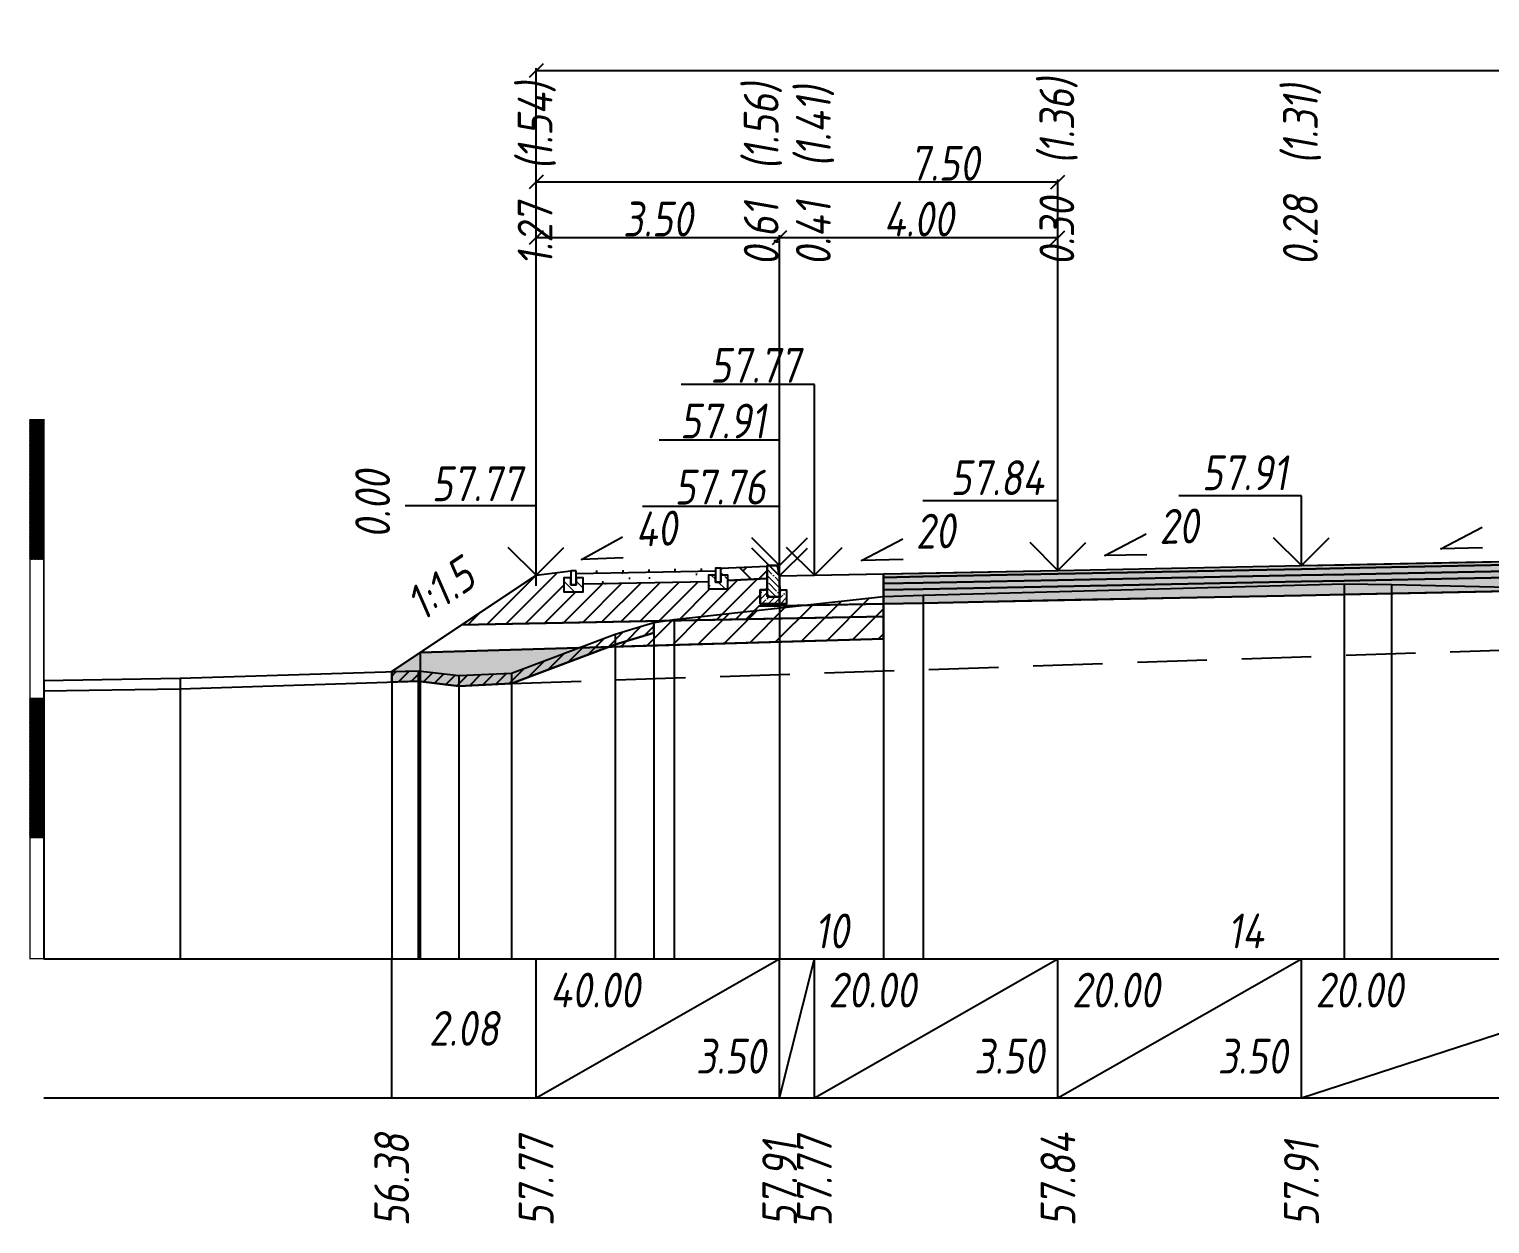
# Model space of a CAD drawing. Extents: x -717 to 1451, y -133302 to 233.
# Drawn here: x 78.9 to 183.9, y -74580 to -74494.2 of the extents above; entities that cross this region are included whole.
import ezdxf
from ezdxf.enums import TextEntityAlignment as Align

# ---------------------------------------------------------------- set-up
doc = ezdxf.new("R2010")
doc.units = 0
doc.linetypes.add('штриховая', pattern=[0.75, 0.5, -0.25])
for name, color, linetype in [('Интерполированный поперечник', 2, 'Continuous'), ('КОД_399', 252, 'Continuous'), ('Код_514', 1, 'Continuous'), ('Контур_0', 7, 'Continuous'), ('Контур_2660', 7, 'Continuous'), ('Контур_2665', 7, 'Continuous'), ('Контур_400', 7, 'Continuous'), ('Контур_508', 7, 'Continuous'), ('Контур_512', 7, 'Continuous'), ('Контур_513', 7, 'Continuous'), ('Красный поперечник', 1, 'Continuous'), ('Линейка абсолютных высот', 7, 'Continuous'), ('Объём_2501', 7, 'Continuous'), ('Объём_2650', 7, 'Continuous'), ('Объём_2660', 7, 'Continuous'), ('Объём_2661', 7, 'Continuous'), ('Объём_2665', 7, 'Continuous'), ('Объём_2666', 7, 'Continuous'), ('Объём_2667', 7, 'Continuous'), ('Объём_2668', 7, 'Continuous'), ('Объём_2669', 7, 'Continuous'), ('Объём_2675', 7, 'Continuous'), ('Объём_2753', 7, 'Continuous'), ('Откосы', 7, 'Continuous'), ('Отметки покрытия', 7, 'Continuous'), ('Рабочие отметки', 7, 'Continuous'), ('Рабочие отметки доп.', 7, 'Continuous'), ('Слои выравнивания', 7, 'Continuous'), ('Таблица', 7, 'Continuous'), ('Уклоны проезжей части', 7, 'Continuous'), ('Черный поперечник', 3, 'Continuous')]:
    doc.layers.add(name, color=color, linetype=linetype)
for name, color, linetype, true_color in [('Контур_2540', 2, 'Continuous', 0xffff00), ('Контур_2562', 3, 'Continuous', 0x00ff00), ('Контур_2570', 7, 'Continuous', 0x80ff00), ('Контур_2725', 7, 'Continuous', 0x323232), ('Контур_2736', 4, 'Continuous', 0x00ffff), ('Контур_2737', 4, 'Continuous', 0x00ffff), ('Контур_2738', 4, 'Continuous', 0x00ffff), ('Контур_2739', 4, 'Continuous', 0x00ffff), ('Контур_2741', 4, 'Continuous', 0x00ffff), ('Контур_2742', 4, 'Continuous', 0x00ffff), ('Контур_2743', 4, 'Continuous', 0x00ffff), ('Контур_2744', 7, 'Continuous', 0xa4ffff), ('Контур_2745', 7, 'Continuous', 0xa4ffff), ('Контур_2747', 4, 'Continuous', 0x00ffff), ('Контур_2748', 4, 'Continuous', 0x00ffff), ('Контур_2749', 4, 'Continuous', 0x00ffff), ('Контур_2750', 4, 'Continuous', 0x00ffff), ('Контур_2751', 4, 'Continuous', 0x00ffff), ('Контур_2752', 4, 'Continuous', 0x00ffff), ('Контур_2760', 7, 'Continuous', 0x323232), ('Контур_2761', 7, 'Continuous', 0x323232), ('Контур_2762', 7, 'Continuous', 0x323232), ('Контур_2763', 7, 'Continuous', 0x323232), ('Контур_402', 7, 'Continuous', 0xff6464), ('Контур_703', 4, 'Continuous', 0x00ffff), ('Контур_705', 4, 'Continuous', 0x00ffff), ('Контур_707', 4, 'Continuous', 0x00ffff), ('Контур_720', 131, 'Continuous', 0xaaffff), ('Объём_2500', 7, 'Continuous', 0xc0c0c0), ('Объём_2520', 7, 'Continuous', 0x80ffff), ('Объём_2540', 2, 'Continuous', 0xffff00), ('Объём_2562', 3, 'Continuous', 0x00ff00), ('Объём_2563', 7, 'Continuous', 0xff8000), ('Объём_2570', 7, 'Continuous', 0x80ff00), ('Объём_2600', 7, 'Continuous', 0x808000), ('Объём_2746', 2, 'Continuous', 0xffff00)]:
    doc.layers.add(name, color=color, linetype=linetype, true_color=true_color)
doc.styles.get("Standard").update_dxf_attribs({"font": 'txt', "height": 2.5})
doc.styles.add('М', font='romand.shx', dxfattribs={"width": 0.8, "oblique": 10, "height": 2.5})
doc.dimstyles.get("Standard").update_dxf_attribs({"dimtxt": 0.18, "dimasz": 0.18, "dimexe": 0.18, "dimexo": 0.0625, "dimgap": 0.09, "dimtad": 0, "dimtih": 1, "dimtoh": 1, "dimdec": 4, "dimzin": 0, "dimdsep": 46, "dimtxsty": 'Standard', "dimcen": 0.09, "dimadec": 0, "dimazin": 0, "dimtfac": 1, "dimtdec": 4, "dimtofl": 0, "dimtmove": 0, "dimatfit": 3, "dimfxl": 1, "dimtolj": 1, "dimtzin": 0, "dimarcsym": 0})
pattern_1 = [(45.00000125, (0, 0), (-0.026516505928, 0.026516504769), []), (135.00000034, (0, 0), (-0.02651650519, -0.026516505506), [])]

# ---------------------------------------------------------------- blocks, each defined once
blk = doc.blocks.new('_Oblique')
at = {"color": 0, "linetype": 'ByBlock', "lineweight": -2}
blk.add_line((-0.5, -0.5), (0.5, 0.5), dxfattribs=at)
blk = doc.blocks.new('*D3507')
at = {"color": 0, "lineweight": -2, "transparency": 16777216}
for p, q in [((115.38, -74533.45), (115.38, -74509.01)), ((132.88, -74533.5), (132.88, -74509.01)), ((115.38, -74509.19), (132.88, -74509.19))]:
    blk.add_line(p, q, dxfattribs=at)
at = {"layer": 'Defpoints', "color": 0, "transparency": 16777216}
for p in [(132.88, -74509.19), (115.38, -74533.51), (132.88, -74533.56)]:
    blk.add_point(p, dxfattribs=at)
at = {"color": 0, "lineweight": -2, "transparency": 16777216, "rotation": 180}
blk.add_blockref('_Oblique', (115.38, -74509.19), dxfattribs=at)
at = {"color": 0, "lineweight": -2, "transparency": 16777216}
blk.add_blockref('_Oblique', (132.88, -74509.19), dxfattribs=at)
at = {"color": 0, "transparency": 16777216, "insert": (124.13, -74507.85), "char_height": 2.5, "width": 9.5833, "attachment_point": 5, "style": 'М'}
blk.add_mtext('\\A1;3.50', dxfattribs=at)
blk = doc.blocks.new('*D3509')
at = {"color": 0, "lineweight": -2, "transparency": 16777216}
for p, q in [((132.88, -74533.5), (132.88, -74509.01)), ((152.88, -74533.1), (152.88, -74509.01)), ((132.88, -74509.19), (152.88, -74509.19))]:
    blk.add_line(p, q, dxfattribs=at)
at = {"layer": 'Defpoints', "color": 0, "transparency": 16777216}
for p in [(152.88, -74509.19), (152.88, -74533.16), (132.88, -74533.56)]:
    blk.add_point(p, dxfattribs=at)
at = {"color": 0, "lineweight": -2, "transparency": 16777216, "rotation": 180}
blk.add_blockref('_Oblique', (132.88, -74509.19), dxfattribs=at)
at = {"color": 0, "lineweight": -2, "transparency": 16777216}
blk.add_blockref('_Oblique', (152.88, -74509.19), dxfattribs=at)
at = {"color": 0, "transparency": 16777216, "insert": (142.88, -74507.85), "char_height": 2.5, "width": 9.1667, "attachment_point": 5, "style": 'М'}
blk.add_mtext('\\A1;4.00', dxfattribs=at)
blk = doc.blocks.new('*D3512')
at = {"color": 0, "lineweight": -2, "transparency": 16777216}
for p, q in [((115.38, -74534.2), (115.38, -74505.01)), ((115.38, -74505.19), (152.88, -74505.19)), ((152.88, -74533.1), (152.88, -74505.01))]:
    blk.add_line(p, q, dxfattribs=at)
at = {"layer": 'Defpoints', "color": 0, "transparency": 16777216}
for p in [(152.88, -74505.19), (152.88, -74533.16), (115.38, -74534.26)]:
    blk.add_point(p, dxfattribs=at)
at = {"color": 0, "lineweight": -2, "transparency": 16777216, "rotation": 180}
blk.add_blockref('_Oblique', (115.38, -74505.19), dxfattribs=at)
at = {"color": 0, "lineweight": -2, "transparency": 16777216}
blk.add_blockref('_Oblique', (152.88, -74505.19), dxfattribs=at)
at = {"color": 0, "transparency": 16777216, "insert": (144.74, -74503.85), "char_height": 2.5, "width": 9.5833, "attachment_point": 5, "style": 'М'}
blk.add_mtext('\\A1;7.50', dxfattribs=at)
blk = doc.blocks.new('*D3513')
at = {"color": 0, "lineweight": -2, "transparency": 16777216}
for p, q in [((115.38, -74534.2), (115.38, -74497.01)), ((115.38, -74497.19), (272.88, -74497.19)), ((272.88, -74533.92), (272.88, -74497.01))]:
    blk.add_line(p, q, dxfattribs=at)
at = {"layer": 'Defpoints', "color": 0, "transparency": 16777216}
for p in [(272.88, -74497.19), (115.38, -74534.26), (272.88, -74533.98)]:
    blk.add_point(p, dxfattribs=at)
at = {"color": 0, "lineweight": -2, "transparency": 16777216, "rotation": 180}
blk.add_blockref('_Oblique', (115.38, -74497.19), dxfattribs=at)
at = {"color": 0, "lineweight": -2, "transparency": 16777216}
blk.add_blockref('_Oblique', (272.88, -74497.19), dxfattribs=at)
at = {"color": 0, "transparency": 16777216, "insert": (194.13, -74495.85), "char_height": 2.5, "width": 11.25, "attachment_point": 5, "style": 'М'}
blk.add_mtext('\\A1;31.50', dxfattribs=at)
blk = doc.blocks.new('БР100.30.18')
at = {"linetype": 'Continuous', "lineweight": 13}
h = blk.add_hatch(dxfattribs=at)
h.set_pattern_fill('ANSI35', scale=5)
h.set_pattern_definition([(45, (-1504.996, -4799.2297), (-0.88388348, 0.88388348), []), (45, (-1504.1121, -4799.2297), (-0.88388348, 0.88388348), [1.5625, -0.3125, 0, -0.3125])])
h.paths.add_polyline_path([(0.3, 3.47), (1.8, 3.47), (1.8, -1.03), (0, -1.03), (0, 1.97)])
h = blk.add_hatch(dxfattribs=at)
h.set_pattern_fill('ANSI35', scale=5, angle=90)
h.set_pattern_definition([(135, (-1504.996, -4800.7297), (-0.88388348, -0.88388348), []), (135, (-1504.996, -4799.8458), (-0.88388348, -0.88388348), [1.5625, -0.3125, 0, -0.3125])])
h.paths.add_polyline_path([(-1, -0.03), (0, -0.03), (0, -1.03), (1.8, -1.03), (1.8, -0.03), (2.8, -0.03), (2.8, -2.03), (-1, -2.03)])
at = {"color": 7, "lineweight": 30}
blk.add_lwpolyline([(1.8, -1.03), (0, -1.03), (0, 1.97), (0.3, 3.47), (1.8, 3.47)], close=True, dxfattribs=at)
at = {"linetype": 'Continuous'}
blk.add_lwpolyline([(0, -0.03), (-1, -0.03), (-1, -2.03), (2.8, -2.03), (2.8, -0.03), (1.8, -0.03)], dxfattribs=at)

msp = doc.modelspace()

# ---------------------------------------------------------------- hatches: boundary and pattern name
at = {"linetype": 'Continuous'}
h = msp.add_hatch(dxfattribs=at)
h.set_pattern_fill('ANSI31', color=256, scale=15, angle=45, style=0)
h.set_pattern_definition([(90, (-1757.1222, -79486.563), (-1.875, 3e-16), [])])
h.paths.add_polyline_path([(118.265, -74533.138), (128.261, -74532.932), (128.261, -74533.132), (118.265, -74533.33)])
h = msp.add_hatch(dxfattribs=at)
h.set_pattern_fill('AR-HBONE', color=253, scale=0.3)
h.set_pattern_definition([(45, (-144.686, -80338.7815), (0, 1.69705627), [3.6, -1.2]), (135, (-143.8375, -80337.933), (1e-16, 1.69705627), [3.6, -1.2])])
h.paths.add_polyline_path([(128.261, -74532.932), (128.261, -74533.932), (128.261, -74533.932)])
h.paths.add_polyline_path([(131.981, -74532.783), (128.661, -74532.932), (128.661, -74533.432), (129.161, -74533.432), (129.161, -74533.811), (131.982, -74533.684)])
at = {"linetype": 'Continuous', "lineweight": 13}
h = msp.add_hatch(dxfattribs=at)
h.set_pattern_fill('ANSI35', scale=5, angle=90)
h.set_pattern_definition([(135, (-1702.6812, -8805.51), (-0.883883476, -0.883883476), []), (135, (-1702.6812, -8804.6262), (-0.883883476, -0.883883476), [1.5625, -0.3125, 0, -0.3125])])
h.paths.add_polyline_path([(118.765, -74533.638), (118.266, -74533.638), (118.265, -74534.138), (117.865, -74534.138), (117.865, -74533.638), (117.365, -74533.638), (117.365, -74534.638), (118.765, -74534.638)])
h = msp.add_hatch(dxfattribs=at)
h.set_pattern_fill('ANSI35', scale=5, angle=90)
h.set_pattern_definition([(135, (-1713.0768, -8805.304), (-0.883883476, -0.883883476), []), (135, (-1713.0768, -8804.4201), (-0.883883476, -0.883883476), [1.5625, -0.3125, 0, -0.3125])])
h.paths.add_polyline_path([(129.161, -74533.432), (128.661, -74533.432), (128.661, -74533.932), (128.261, -74533.932), (128.261, -74533.432), (127.761, -74533.432), (127.761, -74534.432), (129.161, -74534.432)])
at = {"layer": 'КОД_399'}
h = msp.add_hatch(dxfattribs=at)
h.set_pattern_fill('AR-CONC', scale=0.7, angle=45, style=0)
h.set_pattern_definition([(95, (-1757.204, -79486.652), (3.860864, 3.2396496), [0.525, -5.775]), (40, (-1757.204, -79486.652), (-4.409945, 3.036377), [0.42, -4.62]), (145.45144, (-1756.8824, -79486.382), (-0.549081, 6.2760265), [0.4461813, -4.907995]), (91.1842, (-1758.194, -79485.662), (6.101854, 4.4632964), [0.7875, -8.6625]), (141.63564, (-1757.686, -79485.29), (-0.1953, 9.447982), [0.669272, -7.361996]), (36.18416, (-1758.194, -79485.662), (-0.1953, 9.447982), [0.63, -6.93]), (66, (-1757.4517, -79485.4148), (4.947401, 0.9616773), [0.525, -5.775]), (11, (-1757.4517, -79485.415), (-2.38496, 4.793659), [0.42, -4.62]), (116.45144, (-1757.0394, -79485.3346), (2.562441, 5.7553363), [0.4461813, -4.907995]), (82.5, (-1757.2042, -79486.6522), (-1.5875523, 1.7079287), [0, -4.564, 0, -4.69, 0, -4.6375]), (52.5, (-1757.2042, -79486.6522), (-0.6501106, 3.2543661), [0, -2.674, 0, -4.459, 0, -1.7675]), (12.5, (-1758.308, -79487.756), (2.7539272, 2.5306453), [0, -1.75, 0, -5.46, 0, -7.245]), (2.5, (-1758.803, -79488.251), (2.3911299, 3.3821186), [0, -2.275, 0, -3.626, 0, -5.145])])
h.paths.add_polyline_path([(118.765, -74533.638), (118.265, -74533.638), (118.265, -74533.33), (128.261, -74533.132), (128.261, -74533.432), (127.761, -74533.432), (127.761, -74533.892), (118.765, -74534.07)])
at = {"layer": 'Линейка абсолютных высот'}
h = msp.add_hatch(dxfattribs=at)
h.set_pattern_fill('ANSI37', scale=0.3, style=0)
h.set_pattern_definition(pattern_1)
h.paths.add_polyline_path([(80, -74532.279), (80, -74522.279), (79, -74522.279), (79, -74532.279)])
h = msp.add_hatch(dxfattribs=at)
h.set_pattern_fill('ANSI37', scale=0.3, style=0)
h.set_pattern_definition(pattern_1)
h.paths.add_polyline_path([(80, -74552.279), (80, -74542.279), (79, -74542.279), (79, -74552.279)])
at = {"layer": 'Объём_2563'}
h = msp.add_hatch(dxfattribs=at)
h.set_pattern_fill('ANSI31', color=256, scale=0.3)
h.paths.add_polyline_path([(130.464, -74536.596), (110.047, -74537.004), (115.382, -74533.447), (117.865, -74533.138), (117.865, -74533.638), (117.365, -74533.638), (117.365, -74534.638), (118.765, -74534.638), (118.765, -74534.071), (127.761, -74533.892), (127.761, -74534.432), (129.161, -74534.432), (129.161, -74533.811), (131.982, -74533.684), (131.983, -74534.498), (131.483, -74534.498), (131.484, -74535.498), (132.882, -74535.497), (132.882, -74535.647), (131.382, -74535.677)])
h.paths.add_polyline_path([(257.8, -74536.316), (256.882, -74535.397), (255.382, -74535.367), (255.382, -74535.217), (256.78, -74535.218), (256.781, -74534.218), (256.281, -74534.218), (256.282, -74533.404), (259.103, -74533.531), (259.103, -74534.152), (260.503, -74534.152), (260.503, -74533.612), (269.499, -74533.791), (269.499, -74534.358), (270.899, -74534.358), (270.899, -74533.358), (270.399, -74533.358), (270.399, -74532.858), (272.882, -74533.167), (278.217, -74536.724)])
at = {"layer": 'Объём_2570'}
h = msp.add_hatch(dxfattribs=at)
h.set_pattern_fill('ANSI31', color=256, scale=0.2)
h.paths.add_polyline_path([(123.837, -74537.593), (121.059, -74538.428), (113.62, -74541.22), (109.814, -74541.404), (106.897, -74541.058), (105, -74541.119), (105, -74540.369), (106.897, -74540.308), (109.814, -74540.654), (113.62, -74540.47), (121.059, -74537.678), (123.837, -74536.843)])
h.paths.add_polyline_path([(283.051, -74535.295), (267.435, -74535.809), (244.972, -74535.437), (244.964, -74535.424), (244.946, -74535.439), (243.683, -74535.404), (243.147, -74535.257), (237.686, -74533.185), (224.03, -74537.596), (223.528, -74537.508), (216.927, -74536.464), (216.927, -74535.714), (223.528, -74536.758), (224.03, -74536.846), (237.686, -74532.435), (243.147, -74534.507), (243.683, -74534.654), (244.946, -74534.689), (244.964, -74534.674), (244.972, -74534.687), (267.435, -74535.059), (283.051, -74534.545)])
at = {"layer": 'Объём_2600'}
h = msp.add_hatch(dxfattribs=at)
h.set_pattern_fill('ANSI31', color=6, scale=0.4)
h.paths.add_polyline_path([(125.31, -74536.633), (140.356, -74534.961), (140.356, -74538.006), (120.607, -74538.598), (121.059, -74538.428), (123.837, -74537.593), (123.837, -74536.843)])
h.paths.add_polyline_path([(216.927, -74536.464), (218.425, -74536.701), (201.132, -74536.182), (201.132, -74534.649), (207.195, -74534.782), (216.927, -74535.714)])
h.paths.add_polyline_path([(243.147, -74535.257), (243.683, -74535.404), (244.946, -74535.439), (244.964, -74535.424), (244.972, -74535.437), (267.435, -74535.809), (281.867, -74535.335), (280.999, -74535.914), (280.999, -74538.578), (226.087, -74536.931), (237.686, -74533.185)])
h = msp.add_hatch(dxfattribs=at)
h.set_pattern_fill('HONEY', color=5, scale=0.3)
h.paths.add_polyline_path([(113.62, -74541.22), (109.814, -74541.404), (106.897, -74541.058), (105, -74541.119), (105, -74540.369), (107.046, -74539.005), (120.607, -74538.598)])
h.paths.add_polyline_path([(223.528, -74537.508), (218.425, -74536.701), (226.087, -74536.931), (224.03, -74537.596)])
at = {"layer": 'Слои выравнивания'}
for color, points in [(2, [(140.356, -74533.348), (143.2, -74533.291), (152.882, -74533.097), (170.382, -74532.747), (173.459, -74532.686), (176.859, -74532.618), (192.384, -74532.307), (192.384, -74532.557), (176.859, -74532.868), (173.459, -74532.936), (170.382, -74532.997), (152.882, -74533.347), (143.2, -74533.541), (140.356, -74533.598)]), (3, [(140.356, -74533.598), (143.2, -74533.541), (152.882, -74533.347), (170.382, -74532.997), (173.459, -74532.936), (176.859, -74532.868), (192.384, -74532.557), (192.384, -74533.007), (176.859, -74533.318), (173.459, -74533.386), (170.382, -74533.447), (152.882, -74533.797), (143.2, -74533.991), (140.356, -74534.048)]), (4, [(140.356, -74534.048), (143.2, -74533.991), (152.882, -74533.797), (170.382, -74533.447), (173.459, -74533.386), (176.859, -74533.318), (192.384, -74533.007), (192.384, -74533.457), (176.859, -74533.768), (173.459, -74533.836), (170.382, -74533.897), (152.882, -74534.247), (143.2, -74534.441), (140.356, -74534.498)]), (5, [(140.356, -74534.498), (143.2, -74534.441), (152.882, -74534.247), (170.382, -74533.897), (173.459, -74533.836), (176.859, -74533.768), (192.384, -74533.457), (192.384, -74534.457), (176.859, -74534.768), (173.459, -74534.836), (170.382, -74534.897), (152.882, -74535.247), (143.2, -74535.441), (140.356, -74535.498)])]:
    msp.add_hatch(color=color, dxfattribs=at).paths.add_polyline_path(points)

# ---------------------------------------------------------------- linework, layer by layer
for points in [[(118.265, -74533.138), (117.865, -74533.138), (117.865, -74534.138), (118.265, -74534.138), (118.265, -74533.138)], [(118.265, -74533.33), (128.261, -74533.132)], [(128.661, -74532.932), (128.261, -74532.932), (128.261, -74533.932), (128.661, -74533.932), (128.661, -74532.932)], [(128.661, -74532.932), (131.981, -74532.783), (131.982, -74533.684), (129.161, -74533.811), (129.161, -74533.432), (128.661, -74533.432), (128.661, -74532.932)], [(117.865, -74533.638), (117.365, -74533.638), (117.365, -74534.638), (118.765, -74534.638), (118.765, -74533.638), (118.265, -74533.638), (118.265, -74534.138), (117.865, -74534.138), (117.865, -74533.638)], [(118.765, -74534.071), (127.761, -74533.892)], [(128.261, -74533.432), (127.761, -74533.432), (127.761, -74534.432), (129.161, -74534.432), (129.161, -74533.432), (128.661, -74533.432), (128.661, -74533.932), (128.261, -74533.932), (128.261, -74533.432)]]:
    msp.add_lwpolyline(points)
at = {"layer": 'Интерполированный поперечник', "linetype": 'штриховая', "ltscale": 10, "flags": 128}
msp.add_lwpolyline([(113.62, -74541.22), (223.528, -74537.508)], dxfattribs=at)
at = {"layer": 'Код_514'}
for p, q in [((105, -74571), (105, -74561)), ((115.382, -74571), (115.382, -74561)), ((115.382, -74571), (132.882, -74561)), ((132.882, -74571), (132.882, -74561)), ((132.882, -74571), (132.882, -74561)), ((132.882, -74571), (135.382, -74561)), ((135.382, -74571), (135.382, -74561)), ((135.382, -74571), (152.882, -74561)), ((152.882, -74571), (152.882, -74561)), ((152.882, -74571), (170.382, -74561)), ((170.382, -74571), (170.382, -74561)), ((170.382, -74571), (201.132, -74561))]:
    msp.add_line(p, q, dxfattribs=at)
at = {"layer": 'Контур_0', "flags": 128}
for points in [[(115.382, -74533.447), (105, -74540.369), (105, -74540.369), (105, -74540.369), (105, -74540.369), (105, -74540.369), (105, -74540.369), (105, -74540.369), (105, -74540.369), (105, -74540.369), (105, -74540.369), (105, -74540.369), (105, -74540.369), (105, -74540.369), (105, -74540.369), (105, -74540.369)], [(115.382, -74533.447), (105, -74540.369), (105, -74540.369), (105, -74540.369), (105, -74540.369), (105, -74540.369), (105, -74540.369), (105, -74540.369), (105, -74540.369), (105, -74540.369), (105, -74540.369), (105, -74540.369), (105, -74540.369), (105, -74540.369), (105, -74540.369), (105, -74540.369), (105, -74540.369), (105, -74540.369), (105, -74540.369), (105, -74540.369), (105, -74540.369), (105, -74540.369), (105, -74540.369), (105, -74540.369), (105, -74540.369), (105, -74540.369), (105, -74540.369), (105, -74540.369), (105, -74540.369), (105, -74540.369)], [(135.382, -74535.597), (132.882, -74535.647), (132.882, -74533.497), (140.356, -74533.348), (140.356, -74535.498), (135.382, -74535.597), (135.382, -74535.597)], [(110.047, -74537.004), (130.464, -74536.596), (131.382, -74535.677), (132.882, -74535.647)], [(131.382, -74535.677), (140.356, -74535.498), (140.356, -74536.398), (130.464, -74536.596), (131.382, -74535.677), (131.382, -74535.677)]]:
    msp.add_lwpolyline(points, dxfattribs=at)
at = {"layer": 'Контур_2540', "flags": 128}
msp.add_lwpolyline([(140.356, -74538.006), (107.046, -74539.005), (110.047, -74537.004), (140.356, -74536.398), (140.356, -74538.006), (140.356, -74538.006)], dxfattribs=at)
at = {"layer": 'Контур_2562', "flags": 128}
msp.add_lwpolyline([(115.382, -74533.447), (115.382, -74533.447), (115.382, -74533.447), (115.382, -74533.447), (115.382, -74533.447)], dxfattribs=at)
at = {"layer": 'Контур_2570', "flags": 128}
msp.add_lwpolyline([(80, -74541.75), (89.809, -74541.6), (106.897, -74541.058), (109.814, -74541.404), (113.62, -74541.22), (113.62, -74541.22), (121.059, -74538.428), (123.837, -74537.593), (123.837, -74536.843), (125.31, -74536.633), (140.356, -74534.961), (143.2, -74534.884), (173.459, -74534.051), (176.859, -74534.116), (201.132, -74534.649)], dxfattribs=at)
at = {"layer": 'Контур_2660', "flags": 128}
msp.add_lwpolyline([(107.046, -74539.005), (140.356, -74538.006)], dxfattribs=at)
at = {"layer": 'Контур_2665', "flags": 128}
msp.add_lwpolyline([(115.382, -74533.447), (115.382, -74533.447)], dxfattribs=at)
at = {"layer": 'Контур_2725', "flags": 128}
msp.add_lwpolyline([(140.356, -74535.498), (143.2, -74535.441), (152.882, -74535.247), (170.382, -74534.897), (173.459, -74534.836), (176.859, -74534.768), (192.384, -74534.457), (192.384, -74534.507), (193.575, -74534.483), (193.575, -74534.533), (194.767, -74534.51), (201.132, -74534.649)], dxfattribs=at)
at = {"layer": 'Контур_2736', "flags": 128}
msp.add_lwpolyline([(115.382, -74533.447), (105, -74540.369)], dxfattribs=at)
at = {"layer": 'Контур_2737', "flags": 128}
msp.add_lwpolyline([(105, -74540.369), (105, -74540.369)], dxfattribs=at)
at = {"layer": 'Контур_2738', "flags": 128}
msp.add_lwpolyline([(105, -74540.369), (105, -74540.369)], dxfattribs=at)
at = {"layer": 'Контур_2739', "flags": 128}
msp.add_lwpolyline([(105, -74540.369), (105, -74540.369)], dxfattribs=at)
at = {"layer": 'Контур_2741', "flags": 128}
msp.add_lwpolyline([(105, -74540.369), (105, -74540.369)], dxfattribs=at)
at = {"layer": 'Контур_2742', "flags": 128}
msp.add_lwpolyline([(105, -74540.369), (105, -74540.369)], dxfattribs=at)
at = {"layer": 'Контур_2743', "flags": 128}
msp.add_lwpolyline([(105, -74540.369), (105, -74540.369)], dxfattribs=at)
at = {"layer": 'Контур_2744', "flags": 128}
msp.add_lwpolyline([(105, -74540.369), (105, -74540.369)], dxfattribs=at)
msp.add_lwpolyline([(105, -74540.369), (105, -74540.369)], dxfattribs=at)
msp.add_lwpolyline([(105, -74540.369), (105, -74540.369)], dxfattribs=at)
msp.add_lwpolyline([(105, -74540.369), (105, -74540.369)], dxfattribs=at)
msp.add_lwpolyline([(105, -74540.369), (105, -74540.369)], dxfattribs=at)
msp.add_lwpolyline([(105, -74540.369), (105, -74540.369)], dxfattribs=at)
at = {"layer": 'Контур_2745', "flags": 128}
msp.add_lwpolyline([(105, -74540.369), (105, -74540.369)], dxfattribs=at)
msp.add_lwpolyline([(105, -74540.369), (105, -74540.369)], dxfattribs=at)
msp.add_lwpolyline([(105, -74540.369), (105, -74540.369)], dxfattribs=at)
msp.add_lwpolyline([(105, -74540.369), (105, -74540.369)], dxfattribs=at)
msp.add_lwpolyline([(105, -74540.369), (105, -74540.369)], dxfattribs=at)
msp.add_lwpolyline([(105, -74540.369), (105, -74540.369)], dxfattribs=at)
at = {"layer": 'Контур_2747', "flags": 128}
msp.add_lwpolyline([(105, -74540.369), (105, -74540.369)], dxfattribs=at)
at = {"layer": 'Контур_2748', "flags": 128}
msp.add_lwpolyline([(105, -74540.369), (105, -74540.369)], dxfattribs=at)
at = {"layer": 'Контур_2749', "flags": 128}
msp.add_lwpolyline([(105, -74540.369), (105, -74540.369)], dxfattribs=at)
at = {"layer": 'Контур_2750', "flags": 128}
msp.add_lwpolyline([(105, -74540.369), (105, -74540.369)], dxfattribs=at)
at = {"layer": 'Контур_2751', "flags": 128}
msp.add_lwpolyline([(105, -74540.369), (105, -74540.369)], dxfattribs=at)
at = {"layer": 'Контур_2752', "flags": 128}
msp.add_lwpolyline([(105, -74540.369), (105, -74540.369)], dxfattribs=at)
at = {"layer": 'Контур_2760', "flags": 128}
msp.add_lwpolyline([(140.356, -74533.348), (143.2, -74533.291), (152.882, -74533.097), (170.382, -74532.747), (173.459, -74532.686), (176.859, -74532.618), (192.384, -74532.307), (193.575, -74532.283), (194.767, -74532.26), (201.132, -74532.132)], dxfattribs=at)
at = {"layer": 'Контур_2761', "flags": 128}
msp.add_lwpolyline([(140.356, -74533.598), (143.2, -74533.541), (152.882, -74533.347), (170.382, -74532.997), (173.459, -74532.936), (176.859, -74532.868), (192.384, -74532.557), (193.575, -74532.533), (194.767, -74532.51), (201.132, -74532.382)], dxfattribs=at)
at = {"layer": 'Контур_2762', "flags": 128}
msp.add_lwpolyline([(140.356, -74534.048), (143.2, -74533.991), (152.882, -74533.797), (170.382, -74533.447), (173.459, -74533.386), (176.859, -74533.318), (192.384, -74533.007), (193.575, -74532.983), (194.767, -74532.96), (201.132, -74532.832)], dxfattribs=at)
at = {"layer": 'Контур_2763', "flags": 128}
msp.add_lwpolyline([(140.356, -74534.498), (143.2, -74534.441), (152.882, -74534.247), (170.382, -74533.897), (173.459, -74533.836), (176.859, -74533.768), (192.384, -74533.457), (193.575, -74533.433), (194.767, -74533.41), (201.132, -74533.282)], dxfattribs=at)
at = {"layer": 'Контур_400', "flags": 128}
msp.add_lwpolyline([(132.882, -74533.497), (135.382, -74533.447), (135.382, -74533.447), (152.882, -74533.097), (152.882, -74533.097), (152.882, -74533.097), (152.882, -74533.097), (170.382, -74532.747), (201.132, -74532.132)], dxfattribs=at)
at = {"layer": 'Контур_402', "flags": 128}
msp.add_lwpolyline([(107.046, -74539.005), (140.356, -74538.006), (140.356, -74535.498), (192.384, -74534.457), (192.384, -74534.507), (193.575, -74534.483), (193.575, -74534.533), (194.767, -74534.51), (201.132, -74534.649), (201.132, -74536.182), (280.999, -74538.578)], dxfattribs=at)
at = {"layer": 'Контур_508', "flags": 128}
msp.add_lwpolyline([(105, -74540.369), (107.046, -74539.005), (140.356, -74538.006), (140.356, -74535.498), (192.384, -74534.457), (192.384, -74534.507), (193.575, -74534.483), (193.575, -74534.533), (194.767, -74534.51), (201.132, -74534.649), (201.132, -74536.182), (280.999, -74538.578), (280.999, -74535.914), (283.051, -74534.545)], dxfattribs=at)
at = {"layer": 'Контур_512', "flags": 128}
msp.add_lwpolyline([(105, -74540.369), (107.046, -74539.005), (140.356, -74538.006)], dxfattribs=at)
at = {"layer": 'Контур_513', "flags": 128}
msp.add_lwpolyline([(105, -74540.369), (107.046, -74539.005), (140.356, -74538.006), (140.356, -74535.498), (192.384, -74534.457), (192.384, -74534.507), (193.575, -74534.483), (193.575, -74534.533), (194.767, -74534.51), (201.132, -74534.649), (201.132, -74536.182), (280.999, -74538.578), (280.999, -74535.914), (283.051, -74534.545)], dxfattribs=at)
at = {"layer": 'Контур_703', "flags": 128}
for points in [[(115.382, -74533.447), (105, -74540.369)], [(105, -74540.369), (105, -74540.369)]]:
    msp.add_lwpolyline(points, dxfattribs=at)
at = {"layer": 'Контур_705', "flags": 128}
msp.add_lwpolyline([(105, -74540.369), (105, -74540.369)], dxfattribs=at)
at = {"layer": 'Контур_707', "flags": 128}
msp.add_lwpolyline([(105, -74540.369), (105, -74540.369)], dxfattribs=at)
at = {"layer": 'Контур_720', "flags": 128}
msp.add_lwpolyline([(105, -74540.369), (105, -74540.369)], dxfattribs=at)
at = {"layer": 'Красный поперечник'}
for p, q in [((170.382, -74532.747), (201.132, -74532.132)), ((135.382, -74533.447), (152.882, -74533.097)), ((152.882, -74533.097), (170.382, -74532.747)), ((105, -74540.369), (115.382, -74533.447)), ((132.882, -74533.497), (135.382, -74533.447)), ((140.356, -74538.006), (140.356, -74561)), ((107.046, -74539.005), (107.046, -74561)), ((105, -74540.369), (105, -74561))]:
    msp.add_line(p, q, dxfattribs=at)
at = {"layer": 'Линейка абсолютных высот', "color": 7, "const_width": 0.1, "flags": 128}
for points in [[(80, -74532.279), (80, -74522.279), (79, -74522.279), (79, -74532.279), (80, -74532.279)], [(80, -74542.279), (80, -74532.279), (79, -74532.279), (79, -74542.279), (80, -74542.279)], [(80, -74552.279), (80, -74542.279), (79, -74542.279), (79, -74552.279), (80, -74552.279)], [(80, -74561), (80, -74552.279), (79, -74552.279), (79, -74561), (80, -74561)]]:
    msp.add_lwpolyline(points, dxfattribs=at)
at = {"layer": 'Объём_2500', "flags": 128}
msp.add_lwpolyline([(135.382, -74535.597), (132.882, -74535.647), (132.882, -74533.497), (140.356, -74533.348), (140.356, -74535.498), (135.382, -74535.597), (135.382, -74535.597)], dxfattribs=at)
at = {"layer": 'Объём_2500', "color": 250, "flags": 128}
msp.add_lwpolyline([(135.382, -74535.597), (132.882, -74535.647), (132.882, -74533.497), (140.356, -74533.348), (140.356, -74535.498), (135.382, -74535.597), (135.382, -74535.597)], dxfattribs=at)
at = {"layer": 'Объём_2501', "flags": 128}
for points in [[(132.882, -74533.497), (135.382, -74533.447), (135.382, -74533.447), (152.882, -74533.097), (152.882, -74533.097), (152.882, -74533.097), (152.882, -74533.097), (170.382, -74532.747), (201.132, -74532.132)], [(132.882, -74533.497), (135.382, -74533.447), (135.382, -74533.447), (152.882, -74533.097)]]:
    msp.add_lwpolyline(points, dxfattribs=at)
at = {"layer": 'Объём_2520', "flags": 128}
msp.add_lwpolyline([(131.382, -74535.677), (140.356, -74535.498), (140.356, -74536.398), (130.464, -74536.596), (131.382, -74535.677), (131.382, -74535.677)], dxfattribs=at)
at = {"layer": 'Объём_2520', "color": 250, "flags": 128}
msp.add_lwpolyline([(131.382, -74535.677), (140.356, -74535.498), (140.356, -74536.398), (130.464, -74536.596), (131.382, -74535.677), (131.382, -74535.677)], dxfattribs=at)
at = {"layer": 'Объём_2540', "flags": 128}
msp.add_lwpolyline([(140.356, -74538.006), (107.046, -74539.005), (110.047, -74537.004), (140.356, -74536.398), (140.356, -74538.006), (140.356, -74538.006)], dxfattribs=at)
msp.add_lwpolyline([(140.356, -74538.006), (107.046, -74539.005), (110.047, -74537.004), (140.356, -74536.398), (140.356, -74538.006), (140.356, -74538.006)], dxfattribs=at)
at = {"layer": 'Объём_2562', "flags": 128}
msp.add_lwpolyline([(115.382, -74533.447), (115.382, -74533.447), (115.382, -74533.447), (115.382, -74533.447), (115.382, -74533.447)], dxfattribs=at)
msp.add_lwpolyline([(115.382, -74533.447), (115.382, -74533.447), (115.382, -74533.447), (115.382, -74533.447), (115.382, -74533.447)], dxfattribs=at)
at = {"layer": 'Объём_2563', "flags": 128}
msp.add_lwpolyline([(130.464, -74536.596), (110.047, -74537.004), (115.382, -74533.447), (117.865, -74533.138), (117.865, -74533.638), (117.365, -74533.638), (117.365, -74534.638), (118.765, -74534.638), (118.765, -74534.071), (127.761, -74533.892), (127.761, -74534.432), (129.161, -74534.432), (129.161, -74533.811), (131.982, -74533.684), (131.983, -74534.498), (131.483, -74534.498), (131.484, -74535.498), (132.882, -74535.497), (132.882, -74535.647), (131.382, -74535.677), (130.464, -74536.596), (130.464, -74536.596)], dxfattribs=at)
at = {"layer": 'Объём_2570', "color": 0}
msp.add_line((113.62, -74540.47), (113.62, -74561), dxfattribs=at)
at = {"layer": 'Объём_2570', "flags": 128}
msp.add_lwpolyline([(123.837, -74537.593), (121.059, -74538.428), (113.62, -74541.22), (109.814, -74541.404), (106.897, -74541.058), (105, -74541.119), (105, -74540.369), (106.897, -74540.308), (109.814, -74540.654), (113.62, -74540.47), (121.059, -74537.678), (123.837, -74536.843), (123.837, -74537.593), (123.837, -74537.593)], dxfattribs=at)
msp.add_lwpolyline([(123.837, -74537.593), (121.059, -74538.428), (113.62, -74541.22), (109.814, -74541.404), (106.897, -74541.058), (105, -74541.119), (105, -74540.369), (106.897, -74540.308), (109.814, -74540.654), (113.62, -74540.47), (121.059, -74537.678), (123.837, -74536.843), (123.837, -74537.593), (123.837, -74537.593)], dxfattribs=at)
at = {"layer": 'Объём_2600', "flags": 128}
msp.add_lwpolyline([(113.62, -74541.22), (109.814, -74541.404), (106.897, -74541.058), (105, -74541.119), (105, -74540.369), (107.046, -74539.005), (120.607, -74538.598), (113.62, -74541.22), (113.62, -74541.22)], dxfattribs=at)
at = {"layer": 'Объём_2600', "color": 5, "flags": 128}
msp.add_lwpolyline([(113.62, -74541.22), (109.814, -74541.404), (106.897, -74541.058), (105, -74541.119), (105, -74540.369), (107.046, -74539.005), (120.607, -74538.598), (113.62, -74541.22), (113.62, -74541.22)], dxfattribs=at)
at = {"layer": 'Объём_2650', "flags": 128}
msp.add_lwpolyline([(125.31, -74536.633), (140.356, -74534.961), (140.356, -74538.006), (120.607, -74538.598), (121.059, -74538.428), (123.837, -74537.593), (123.837, -74536.843), (125.31, -74536.633), (125.31, -74536.633)], dxfattribs=at)
at = {"layer": 'Объём_2650', "color": 6, "flags": 128}
msp.add_lwpolyline([(125.31, -74536.633), (140.356, -74534.961), (140.356, -74538.006), (120.607, -74538.598), (121.059, -74538.428), (123.837, -74537.593), (123.837, -74536.843), (125.31, -74536.633), (125.31, -74536.633)], dxfattribs=at)
at = {"layer": 'Объём_2660', "flags": 128}
msp.add_lwpolyline([(107.046, -74539.005), (140.356, -74538.006)], dxfattribs=at)
msp.add_lwpolyline([(107.046, -74539.005), (140.356, -74538.006)], dxfattribs=at)
at = {"layer": 'Объём_2661', "flags": 128}
msp.add_lwpolyline([(115.382, -74533.447), (105, -74540.369)], dxfattribs=at)
msp.add_lwpolyline([(115.382, -74533.447), (105, -74540.369)], dxfattribs=at)
at = {"layer": 'Объём_2665', "flags": 128}
msp.add_lwpolyline([(115.382, -74533.447), (115.382, -74533.447)], dxfattribs=at)
msp.add_lwpolyline([(115.382, -74533.447), (115.382, -74533.447)], dxfattribs=at)
at = {"layer": 'Объём_2666', "flags": 128}
msp.add_lwpolyline([(115.382, -74533.447), (105, -74540.369)], dxfattribs=at)
msp.add_lwpolyline([(115.382, -74533.447), (105, -74540.369)], dxfattribs=at)
at = {"layer": 'Объём_2667', "flags": 128}
msp.add_lwpolyline([(105, -74540.369), (105, -74540.369)], dxfattribs=at)
msp.add_lwpolyline([(105, -74540.369), (105, -74540.369)], dxfattribs=at)
msp.add_lwpolyline([(105, -74540.369), (105, -74540.369)], dxfattribs=at)
msp.add_lwpolyline([(105, -74540.369), (105, -74540.369)], dxfattribs=at)
at = {"layer": 'Объём_2668', "flags": 128}
msp.add_lwpolyline([(105, -74540.369), (105, -74540.369)], dxfattribs=at)
msp.add_lwpolyline([(105, -74540.369), (105, -74540.369)], dxfattribs=at)
msp.add_lwpolyline([(105, -74540.369), (105, -74540.369)], dxfattribs=at)
msp.add_lwpolyline([(105, -74540.369), (105, -74540.369)], dxfattribs=at)
at = {"layer": 'Объём_2669', "flags": 128}
msp.add_lwpolyline([(105, -74540.369), (105, -74540.369)], dxfattribs=at)
msp.add_lwpolyline([(105, -74540.369), (105, -74540.369)], dxfattribs=at)
msp.add_lwpolyline([(105, -74540.369), (105, -74540.369)], dxfattribs=at)
msp.add_lwpolyline([(105, -74540.369), (105, -74540.369)], dxfattribs=at)
at = {"layer": 'Объём_2675', "flags": 128}
msp.add_lwpolyline([(105, -74540.369), (105, -74540.369)], dxfattribs=at)
msp.add_lwpolyline([(105, -74540.369), (105, -74540.369)], dxfattribs=at)
msp.add_lwpolyline([(105, -74540.369), (105, -74540.369)], dxfattribs=at)
msp.add_lwpolyline([(105, -74540.369), (105, -74540.369)], dxfattribs=at)
msp.add_lwpolyline([(105, -74540.369), (105, -74540.369)], dxfattribs=at)
msp.add_lwpolyline([(105, -74540.369), (105, -74540.369)], dxfattribs=at)
msp.add_lwpolyline([(105, -74540.369), (105, -74540.369)], dxfattribs=at)
msp.add_lwpolyline([(105, -74540.369), (105, -74540.369)], dxfattribs=at)
msp.add_lwpolyline([(105, -74540.369), (105, -74540.369)], dxfattribs=at)
msp.add_lwpolyline([(105, -74540.369), (105, -74540.369)], dxfattribs=at)
msp.add_lwpolyline([(105, -74540.369), (105, -74540.369)], dxfattribs=at)
msp.add_lwpolyline([(105, -74540.369), (105, -74540.369)], dxfattribs=at)
msp.add_lwpolyline([(105, -74540.369), (105, -74540.369)], dxfattribs=at)
msp.add_lwpolyline([(105, -74540.369), (105, -74540.369)], dxfattribs=at)
msp.add_lwpolyline([(105, -74540.369), (105, -74540.369)], dxfattribs=at)
msp.add_lwpolyline([(105, -74540.369), (105, -74540.369)], dxfattribs=at)
msp.add_lwpolyline([(105, -74540.369), (105, -74540.369)], dxfattribs=at)
msp.add_lwpolyline([(105, -74540.369), (105, -74540.369)], dxfattribs=at)
msp.add_lwpolyline([(105, -74540.369), (105, -74540.369)], dxfattribs=at)
msp.add_lwpolyline([(105, -74540.369), (105, -74540.369)], dxfattribs=at)
msp.add_lwpolyline([(105, -74540.369), (105, -74540.369)], dxfattribs=at)
msp.add_lwpolyline([(105, -74540.369), (105, -74540.369)], dxfattribs=at)
msp.add_lwpolyline([(105, -74540.369), (105, -74540.369)], dxfattribs=at)
msp.add_lwpolyline([(105, -74540.369), (105, -74540.369)], dxfattribs=at)
at = {"layer": 'Объём_2746', "flags": 128}
msp.add_lwpolyline([(125.31, -74536.633), (140.356, -74534.961), (140.356, -74538.006), (120.607, -74538.598), (121.059, -74538.428), (123.837, -74537.593), (123.837, -74536.843), (125.31, -74536.633), (125.31, -74536.633)], dxfattribs=at)
msp.add_lwpolyline([(125.31, -74536.633), (140.356, -74534.961), (140.356, -74538.006), (120.607, -74538.598), (121.059, -74538.428), (123.837, -74537.593), (123.837, -74536.843), (125.31, -74536.633), (125.31, -74536.633)], dxfattribs=at)
at = {"layer": 'Объём_2753', "flags": 128}
msp.add_lwpolyline([(140.356, -74533.348), (140.356, -74533.348)], dxfattribs=at)
msp.add_lwpolyline([(140.356, -74533.348), (140.356, -74533.348)], dxfattribs=at)
at = {"layer": 'Откосы', "color": 1, "flags": 128}
for points in [[(183.388, -74531.487), (180.388, -74531.547), (183.358, -74529.987)], [(121.644, -74532.196), (118.646, -74532.316), (121.584, -74530.697)], [(141.763, -74532.319), (138.763, -74532.379), (141.733, -74530.82)], [(159.263, -74531.969), (156.263, -74532.029), (159.233, -74530.47)]]:
    msp.add_lwpolyline(points, dxfattribs=at)
at = {"layer": 'Отметки покрытия', "color": 1}
for p, q in [((135.382, -74519.747), (125.797, -74519.747)), ((135.382, -74533.447), (135.382, -74519.747)), ((132.882, -74523.747), (124.235, -74523.747)), ((132.882, -74532.747), (132.882, -74523.747)), ((170.382, -74527.747), (161.572, -74527.747)), ((170.382, -74532.747), (170.382, -74527.747)), ((115.382, -74528.447), (105.967, -74528.447)), ((115.382, -74533.447), (115.382, -74528.447)), ((132.882, -74528.497), (123.036, -74528.497)), ((132.882, -74533.497), (132.882, -74528.497)), ((152.882, -74528.097), (143.164, -74528.097)), ((152.882, -74533.097), (152.882, -74528.097)), ((132.882, -74532.747), (130.882, -74530.747)), ((132.882, -74532.747), (134.882, -74530.747)), ((152.882, -74533.097), (150.882, -74531.097)), ((152.882, -74533.097), (154.882, -74531.097)), ((170.382, -74532.747), (168.382, -74530.747)), ((170.382, -74532.747), (172.382, -74530.747)), ((115.382, -74533.447), (113.382, -74531.447)), ((115.382, -74533.447), (117.382, -74531.447)), ((132.882, -74533.497), (130.882, -74531.497)), ((132.882, -74533.497), (134.882, -74531.497)), ((135.382, -74533.447), (133.382, -74531.447)), ((135.382, -74533.447), (137.382, -74531.447))]:
    msp.add_line(p, q, dxfattribs=at)
at = {"layer": 'Слои выравнивания'}
for p, q in [((132.882, -74533.497), (132.882, -74561)), ((140.356, -74533.348), (140.356, -74561))]:
    msp.add_line(p, q, dxfattribs=at)
at = {"layer": 'Слои выравнивания', "color": 2, "flags": 128}
msp.add_lwpolyline([(140.356, -74533.348), (143.2, -74533.291), (152.882, -74533.097), (170.382, -74532.747), (173.459, -74532.686), (176.859, -74532.618), (192.384, -74532.307), (192.384, -74532.557), (176.859, -74532.868), (173.459, -74532.936), (170.382, -74532.997), (152.882, -74533.347), (143.2, -74533.541), (140.356, -74533.598)], close=True, dxfattribs=at)
at = {"layer": 'Слои выравнивания', "color": 3, "flags": 128}
msp.add_lwpolyline([(140.356, -74533.598), (143.2, -74533.541), (152.882, -74533.347), (170.382, -74532.997), (173.459, -74532.936), (176.859, -74532.868), (192.384, -74532.557), (192.384, -74533.007), (176.859, -74533.318), (173.459, -74533.386), (170.382, -74533.447), (152.882, -74533.797), (143.2, -74533.991), (140.356, -74534.048)], close=True, dxfattribs=at)
at = {"layer": 'Слои выравнивания', "color": 4, "flags": 128}
msp.add_lwpolyline([(140.356, -74534.048), (143.2, -74533.991), (152.882, -74533.797), (170.382, -74533.447), (173.459, -74533.386), (176.859, -74533.318), (192.384, -74533.007), (192.384, -74533.457), (176.859, -74533.768), (173.459, -74533.836), (170.382, -74533.897), (152.882, -74534.247), (143.2, -74534.441), (140.356, -74534.498)], close=True, dxfattribs=at)
at = {"layer": 'Слои выравнивания', "color": 5, "flags": 128}
msp.add_lwpolyline([(140.356, -74534.498), (143.2, -74534.441), (152.882, -74534.247), (170.382, -74533.897), (173.459, -74533.836), (176.859, -74533.768), (192.384, -74533.457), (192.384, -74534.457), (176.859, -74534.768), (173.459, -74534.836), (170.382, -74534.897), (152.882, -74535.247), (143.2, -74535.441), (140.356, -74535.498)], close=True, dxfattribs=at)
at = {"layer": 'Таблица'}
for p, q in [((80, -74561), (308.051, -74561)), ((80, -74571), (308.051, -74571))]:
    msp.add_line(p, q, dxfattribs=at)
at = {"layer": 'Уклоны проезжей части', "color": 1, "flags": 128}
for points in [[(183.388, -74531.487), (180.388, -74531.547), (183.358, -74529.987)], [(121.644, -74532.196), (118.646, -74532.316), (121.584, -74530.697)], [(141.763, -74532.319), (138.763, -74532.379), (141.733, -74530.82)], [(159.263, -74531.969), (156.263, -74532.029), (159.233, -74530.47)]]:
    msp.add_lwpolyline(points, dxfattribs=at)
at = {"layer": 'Черный поперечник', "color": 7}
for p, q in [((173.459, -74534.051), (173.459, -74561)), ((176.859, -74534.116), (176.859, -74561)), ((140.356, -74534.961), (140.356, -74561)), ((143.2, -74534.884), (143.2, -74561)), ((123.837, -74536.843), (123.837, -74561)), ((125.31, -74536.633), (125.31, -74561)), ((121.059, -74537.678), (121.059, -74561)), ((106.897, -74540.308), (106.897, -74561)), ((80, -74541), (80, -74561)), ((89.809, -74540.85), (89.809, -74561)), ((109.814, -74540.654), (109.814, -74561))]:
    msp.add_line(p, q, dxfattribs=at)
at = {"layer": 'Черный поперечник', "flags": 128}
msp.add_lwpolyline([(80, -74541), (89.809, -74540.85), (106.897, -74540.308), (109.814, -74540.654), (113.62, -74540.47), (121.059, -74537.678), (123.837, -74536.843), (125.31, -74536.633), (140.356, -74534.961), (143.2, -74534.884), (173.459, -74534.051), (176.859, -74534.116), (201.132, -74534.649)], dxfattribs=at)

# ---------------------------------------------------------------- block references
at = {"lineweight": 18, "xscale": -0.5, "yscale": 0.5, "zscale": 0.5, "rotation": 0.05553677703885818}
msp.add_blockref('БР100.30.18', (132.883, -74534.481), dxfattribs=at)

# ---------------------------------------------------------------- texts
at = {"layer": 'Код_514', "style": 'М', "oblique": 10, "width": 0.8}
for s, p in [('40.00', (116.382, -74562)), ('20.00', (136.382, -74562)), ('20.00', (153.882, -74562)), ('20.00', (171.382, -74562))]:
    msp.add_text(s, height=2.5, dxfattribs=at).set_placement(p, align=Align.TOP_LEFT)
msp.add_text('2.08', height=2.5, dxfattribs=at).set_placement((110.191, -74566), align=Align.MIDDLE_CENTER)
for p in [(131.882, -74570), (151.882, -74570), (169.382, -74570)]:
    msp.add_text('3.50', height=2.5, dxfattribs=at).set_placement(p, align=Align.BOTTOM_RIGHT)
for s, p in [('56.38', (105, -74580.242)), ('57.77', (115.382, -74580.242)), ('57.91', (132.882, -74580.242)), ('57.77', (135.382, -74580.242)), ('57.84', (152.882, -74580.242)), ('57.91', (170.382, -74580.242))]:
    msp.add_text(s, height=2.5, rotation=90, dxfattribs=at).set_placement(p, align=Align.MIDDLE_LEFT)
at = {"layer": 'Откосы', "color": 1, "style": 'М', "oblique": 10, "width": 0.8}
for s, rotation, p in [('40', 2.29061, (124.092, -74532.098)), ('20', 1.14576, (144.112, -74532.272)), ('20', 1.14576, (161.612, -74531.922)), ('1:1.5', 33.69007, (109.636, -74536.076))]:
    msp.add_text(s, height=2.5, rotation=rotation, dxfattribs=at).set_placement(p, align=Align.BOTTOM_CENTER)
at = {"layer": 'Отметки покрытия', "color": 1, "style": 'М', "oblique": 10, "width": 0.8}
for s, p in [('57.77', (134.382, -74520.364)), ('57.91', (131.882, -74524.364)), ('57.91', (169.382, -74528.085)), ('57.77', (114.382, -74528.873)), ('57.76', (131.882, -74529.114)), ('57.84', (151.882, -74528.435))]:
    msp.add_text(s, height=2.5, dxfattribs=at).set_placement(p, align=Align.BOTTOM_RIGHT)
at = {"layer": 'Рабочие отметки', "color": 1, "style": 'М', "oblique": 10, "width": 0.8}
for s, p in [('1.27', (115.304, -74511.217)), ('0.61', (131.554, -74511.217)), ('0.41', (135.304, -74511.217)), ('0.30', (152.804, -74511.217)), ('0.28', (170.304, -74511.217)), ('0.00', (103.629, -74530.799))]:
    msp.add_text(s, height=2.5, rotation=90, dxfattribs=at).set_placement(p, align=Align.MIDDLE_LEFT)
at = {"layer": 'Рабочие отметки доп.', "color": 1, "style": 'М', "oblique": 10, "width": 0.8}
for s, p in [('(1.36)', (152.804, -74503.917)), ('(1.54)', (115.304, -74504.317)), ('(1.56)', (131.554, -74504.317)), ('(1.41)', (135.304, -74504.117)), ('(1.31)', (170.304, -74503.917))]:
    msp.add_text(s, height=2.5, rotation=90, dxfattribs=at).set_placement(p, align=Align.MIDDLE_LEFT)
at = {"layer": 'Слои выравнивания', "style": 'М', "oblique": 10, "width": 0.8}
for s, p in [('10', (136.619, -74561)), ('14', (166.37, -74561))]:
    msp.add_text(s, height=2.5, dxfattribs=at).set_placement(p, align=Align.BOTTOM_CENTER)
at = {"layer": 'Уклоны проезжей части', "color": 1, "style": 'М', "oblique": 10, "width": 0.8}
for s, rotation, p in [('40', 2.29061, (124.092, -74532.098)), ('20', 1.14576, (144.112, -74532.272)), ('20', 1.14576, (161.612, -74531.922)), ('1:1.5', 33.69007, (109.636, -74536.076))]:
    msp.add_text(s, height=2.5, rotation=rotation, dxfattribs=at).set_placement(p, align=Align.BOTTOM_CENTER)

# ---------------------------------------------------------------- dimensions: what is measured, and where the dimension line sits
at = {"color": 5}
for base, p1, p2, picture, middle in [((272.882, -74497.195), (115.382, -74534.26), (272.882, -74533.98), '*D3513', (194.132, -74495.855)), ((132.882, -74509.195), (115.382, -74533.51), (132.882, -74533.56), '*D3507', (124.132, -74507.855)), ((152.882, -74509.195), (132.882, -74533.56), (152.882, -74533.16), '*D3509', (142.882, -74507.855))]:
    dim = msp.add_linear_dim(base=base, p1=p1, p2=p2, angle=180, dimstyle='Standard', override={"dimtxt": 2.5, "dimasz": 1, "dimtad": 1, "dimdec": 2, "dimlfac": 0.2, "dimtxsty": 'М', "dimblk1": 'Oblique', "dimblk2": 'Oblique', "dimsah": 1}, dxfattribs=at)
    dim.commit()
    dim.dimension.update_dxf_attribs({"geometry": picture, "text_midpoint": middle})
dim = msp.add_linear_dim(base=(152.882, -74505.195), p1=(115.382, -74534.26), p2=(152.882, -74533.16), angle=180, dimstyle='Standard', override={"dimtxt": 2.5, "dimasz": 1, "dimtad": 1, "dimdec": 2, "dimlfac": 0.2, "dimtxsty": 'М', "dimblk1": 'Oblique', "dimblk2": 'Oblique', "dimsah": 1}, dxfattribs=at)
dim.commit()
dim.dimension.update_dxf_attribs({"geometry": '*D3512', "text_midpoint": (144.745, -74505.195), "dimtype": 160})

doc.saveas('drawing.dxf')
